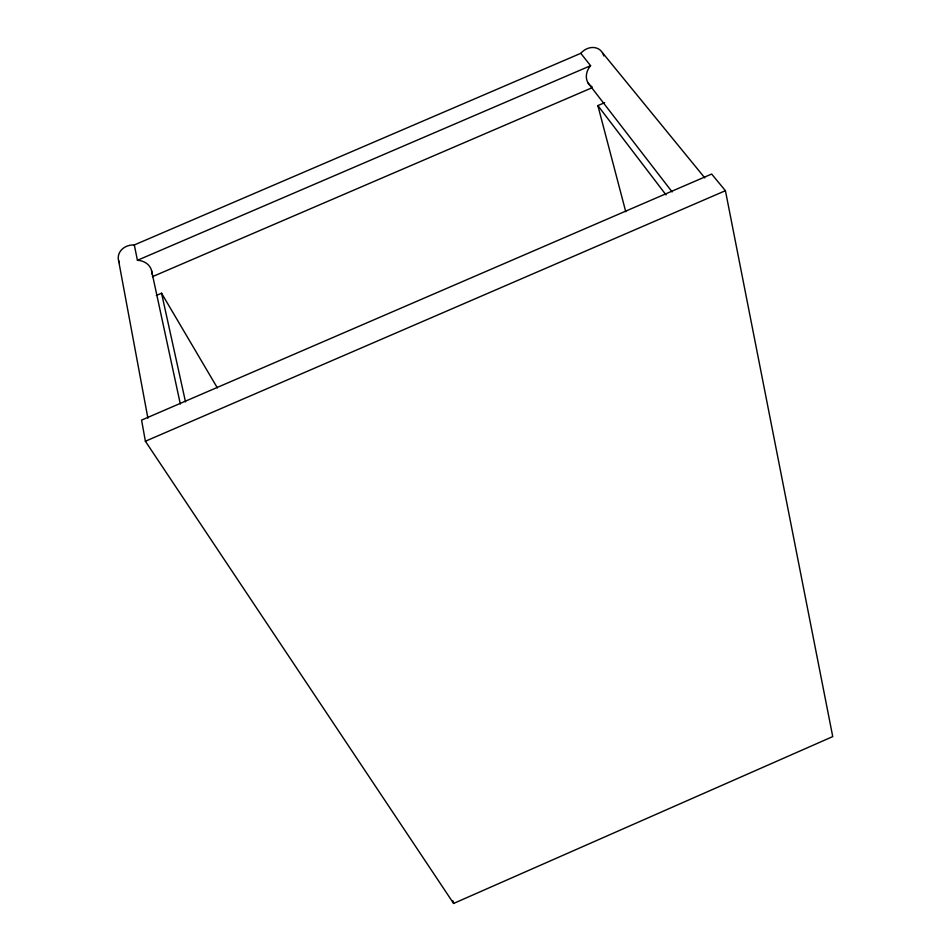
<?xml version="1.0" encoding="UTF-8"?>
<svg xmlns="http://www.w3.org/2000/svg" width="951" height="951" viewBox="0 0 951 951"><rect width="100%" height="100%" fill="white"/><g stroke="black" fill="none" stroke-linecap="round" stroke-linejoin="round"><path stroke-width="1.43" d="M453.615 903.45L832.743 736.597L725.423 190.699L711.645 174.045L141.58 420.104L145.384 441.24L453.615 903.45L452.735 900.656M145.384 441.24L725.423 190.699M156.321 295.464L161.551 293.217L217.363 387.889M625.746 211.681L597.87 105.597L604.634 102.684M119.362 262.678A15.145 12.862 -0.2 0 1 134.305 244.954L580.788 53.315A15.097 12.672 -48.8 0 1 594.209 47.55A15.097 12.672 -48.8 0 1 603.79 55.931M134.305 244.954L137.431 260.289L590.583 65.702L580.788 53.315M152.41 276.682L591.748 87.884M602.494 52.769L704.798 177.896M588.098 83.046L672.143 191.912M597.87 105.597L666.021 194.896M161.551 293.217L185.516 401.928M151.554 270.607L180.321 403.997M118.578 260.526L147.892 418.155M137.431 260.289A15.371 12.945 -1.2 0 1 151.815 273.971M592.104 86.814A15.311 12.755 -48 0 1 590.583 65.702"/></g></svg>
